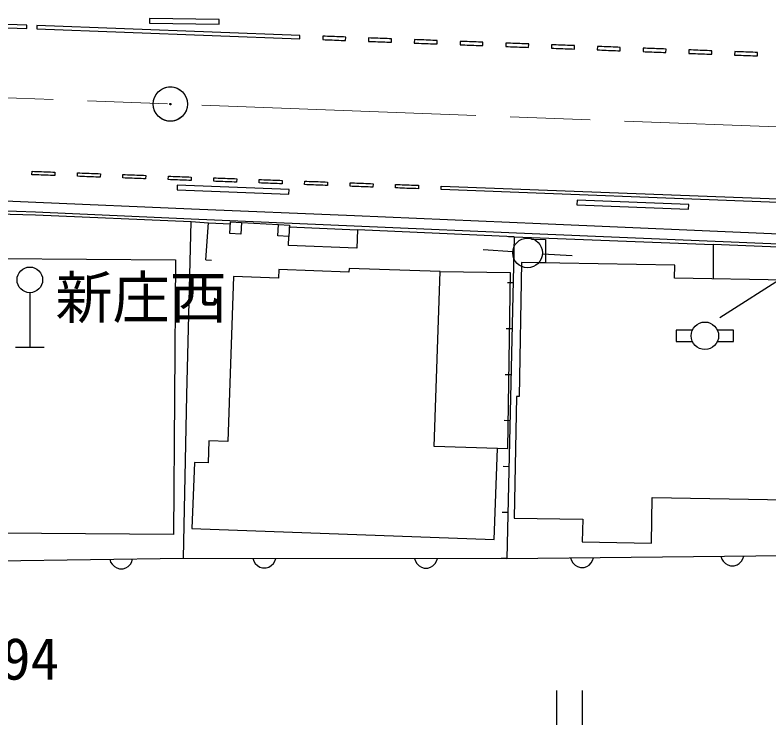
# Model space of a CAD drawing. Units: millimetres, scale not verified. Extents: x 40000 to 680000, y 20000 to 380000.
# Drawn here: x 462903 to 495875, y 243367 to 274398 of the extents above; entities that cross this region are included whole.
import ezdxf
from ezdxf.enums import TextEntityAlignment as Align

# ---------------------------------------------------------------- set-up
doc = ezdxf.new("R2010")
doc.units = ezdxf.units.MM
doc.header["$LTSCALE"] = 1000
doc.linetypes.add('CHAIN', pattern=[18.5, 12, -1.5, 3.5, -1.5])
for name, color, linetype, lineweight in [('M-BGD', 7, 'Continuous', 25), ('M-BMK', 2, 'CHAIN', 13), ('M-BMK-SRVR', 3, 'Continuous', 25), ('M-STR-STRC', 7, 'Continuous', 25)]:
    doc.layers.add(name, color=color, linetype=linetype, lineweight=lineweight)
doc.styles.add('ＭＳ ゴシック', font='')
doc.styles.get('ＭＳ ゴシック').set_extended_font_data('MS Gothic')

msp = doc.modelspace()

# ---------------------------------------------------------------- linework, layer by layer
at = {"layer": 'M-BGD'}
for p, q in [((463421, 273958), (451889, 274398)), ((451884, 274248), (463416, 273808)), ((463416, 273808), (463421, 273958)), ((463853, 273946), (463848, 273796)), ((463848, 273796), (475360, 273362)), ((475365, 273512), (463853, 273946)), ((475360, 273362), (475365, 273512)), ((476365, 273474), (476359, 273324)), ((476468, 273470), (476365, 273474)), ((476570, 273467), (476468, 273470)), ((476672, 273463), (476570, 273467)), ((476773, 273459), (476672, 273463)), ((476873, 273455), (476773, 273459)), ((476973, 273452), (476873, 273455)), ((477072, 273448), (476973, 273452)), ((477170, 273444), (477072, 273448)), ((477267, 273441), (477170, 273444)), ((477364, 273437), (477267, 273441)), ((477358, 273287), (477364, 273437)), ((478366, 273399), (478361, 273250)), ((478470, 273396), (478366, 273399)), ((478573, 273392), (478470, 273396)), ((478675, 273388), (478573, 273392)), ((478776, 273384), (478675, 273388)), ((478876, 273380), (478776, 273384)), ((478976, 273377), (478876, 273380)), ((479074, 273373), (478976, 273377)), ((479172, 273369), (479074, 273373)), ((479269, 273366), (479172, 273369)), ((479365, 273362), (479269, 273366)), ((479360, 273212), (479365, 273362)), ((476359, 273324), (476462, 273321)), ((476462, 273321), (476565, 273317)), ((476565, 273317), (476666, 273313)), ((476666, 273313), (476767, 273309)), ((476767, 273309), (476868, 273305)), ((476868, 273305), (476967, 273302)), ((476967, 273302), (477066, 273298)), ((477066, 273298), (477164, 273294)), ((477164, 273294), (477262, 273291)), ((477262, 273291), (477358, 273287)), ((478361, 273250), (478464, 273246)), ((478464, 273246), (478567, 273242)), ((478567, 273242), (478669, 273238)), ((478669, 273238), (478770, 273234)), ((478770, 273234), (478871, 273230)), ((478871, 273230), (478970, 273227)), ((478970, 273227), (479069, 273223)), ((479069, 273223), (479167, 273219)), ((479167, 273219), (479264, 273216)), ((479264, 273216), (479360, 273212)), ((480368, 273325), (480362, 273175)), ((480362, 273175), (480466, 273171)), ((480472, 273321), (480368, 273325)), ((480466, 273171), (480569, 273167)), ((480575, 273317), (480472, 273321)), ((480569, 273167), (480672, 273163)), ((480677, 273313), (480575, 273317)), ((480672, 273163), (480773, 273159)), ((480778, 273309), (480677, 273313)), ((480773, 273159), (480873, 273156)), ((480879, 273305), (480778, 273309)), ((480873, 273156), (480972, 273152)), ((480978, 273302), (480879, 273305)), ((480972, 273152), (481071, 273148)), ((481077, 273298), (480978, 273302)), ((481071, 273148), (481169, 273144)), ((481174, 273294), (481077, 273298)), ((481169, 273144), (481265, 273141)), ((481271, 273291), (481174, 273294)), ((481265, 273141), (481361, 273137)), ((481367, 273287), (481271, 273291)), ((481361, 273137), (481367, 273287)), ((482369, 273250), (482364, 273100)), ((482364, 273100), (482468, 273096)), ((482473, 273246), (482369, 273250)), ((482468, 273096), (482570, 273092)), ((482576, 273242), (482473, 273246)), ((482570, 273092), (482672, 273088)), ((482678, 273238), (482576, 273242)), ((482672, 273088), (482773, 273084)), ((482779, 273234), (482678, 273238)), ((482773, 273084), (482874, 273081)), ((482879, 273231), (482779, 273234)), ((482874, 273081), (482973, 273077)), ((482979, 273227), (482879, 273231)), ((482973, 273077), (483072, 273073)), ((483077, 273223), (482979, 273227)), ((483072, 273073), (483170, 273070)), ((483175, 273220), (483077, 273223)), ((483170, 273070), (483267, 273066)), ((483272, 273216), (483175, 273220)), ((483267, 273066), (483363, 273062)), ((483369, 273212), (483272, 273216)), ((483363, 273062), (483369, 273212)), ((484371, 273175), (484365, 273025)), ((484365, 273025), (484467, 273021)), ((484473, 273171), (484371, 273175)), ((484467, 273021), (484568, 273017)), ((484574, 273167), (484473, 273171)), ((484568, 273017), (484669, 273014)), ((484675, 273163), (484574, 273167)), ((484669, 273014), (484770, 273010)), ((484775, 273160), (484675, 273163)), ((484770, 273010), (484870, 273006)), ((484875, 273156), (484775, 273160)), ((484975, 273152), (484875, 273156)), ((485074, 273148), (484975, 273152)), ((485173, 273145), (485074, 273148)), ((485272, 273141), (485173, 273145)), ((485370, 273137), (485272, 273141)), ((485365, 272988), (485370, 273137)), ((486372, 273100), (486367, 272950)), ((486471, 273096), (486372, 273100)), ((486570, 273093), (486471, 273096)), ((486669, 273089), (486570, 273093)), ((486768, 273085), (486669, 273089)), ((486867, 273081), (486768, 273085)), ((486967, 273078), (486867, 273081)), ((487068, 273074), (486967, 273078)), ((487169, 273070), (487068, 273074)), ((487270, 273066), (487169, 273070)), ((487372, 273063), (487270, 273066)), ((487366, 272913), (487372, 273063)), ((488374, 273025), (488368, 272875)), ((488470, 273021), (488374, 273025)), ((488567, 273018), (488470, 273021)), ((488665, 273014), (488567, 273018)), ((488764, 273011), (488665, 273014)), ((488863, 273007), (488764, 273011)), ((484870, 273006), (484969, 273002)), ((484969, 273002), (485068, 272999)), ((485068, 272999), (485167, 272995)), ((485167, 272995), (485266, 272991)), ((485266, 272991), (485365, 272988)), ((486367, 272950), (486465, 272946)), ((486465, 272946), (486564, 272943)), ((486564, 272943), (486663, 272939)), ((486663, 272939), (486762, 272935)), ((486762, 272935), (486862, 272932)), ((486862, 272932), (486962, 272928)), ((486962, 272928), (487062, 272924)), ((487062, 272924), (487163, 272920)), ((487163, 272920), (487264, 272917)), ((487264, 272917), (487366, 272913)), ((488368, 272875), (488465, 272872)), ((488465, 272872), (488562, 272868)), ((488562, 272868), (488660, 272864)), ((488660, 272864), (488758, 272861)), ((488758, 272861), (488858, 272857)), ((488858, 272857), (488958, 272853)), ((488964, 273003), (488863, 273007)), ((488958, 272853), (489059, 272849)), ((489065, 272999), (488964, 273003)), ((489059, 272849), (489161, 272846)), ((489167, 272995), (489065, 272999)), ((489161, 272846), (489264, 272842)), ((489269, 272992), (489167, 272995)), ((489264, 272842), (489368, 272838)), ((489373, 272988), (489269, 272992)), ((489368, 272838), (489373, 272988)), ((490376, 272950), (490370, 272800)), ((490370, 272800), (490466, 272797)), ((490472, 272947), (490376, 272950)), ((490466, 272797), (490563, 272793)), ((490568, 272943), (490472, 272947)), ((490563, 272793), (490660, 272789)), ((490666, 272939), (490568, 272943)), ((490660, 272789), (490759, 272786)), ((490764, 272936), (490666, 272939)), ((490759, 272786), (490858, 272782)), ((490864, 272932), (490764, 272936)), ((490858, 272782), (490959, 272778)), ((490964, 272928), (490864, 272932)), ((490959, 272778), (491060, 272774)), ((491065, 272924), (490964, 272928)), ((491060, 272774), (491162, 272771)), ((491168, 272921), (491065, 272924)), ((491162, 272771), (491265, 272767)), ((491271, 272917), (491168, 272921)), ((491265, 272767), (491369, 272763)), ((491375, 272913), (491271, 272917)), ((491369, 272763), (491375, 272913)), ((492377, 272875), (492372, 272725)), ((492372, 272725), (492468, 272722)), ((492473, 272872), (492377, 272875)), ((492468, 272722), (492565, 272718)), ((492570, 272868), (492473, 272872)), ((492565, 272718), (492663, 272715)), ((492668, 272864), (492570, 272868)), ((492663, 272715), (492761, 272711)), ((492767, 272861), (492668, 272864)), ((492761, 272711), (492861, 272707)), ((492866, 272857), (492767, 272861)), ((492861, 272707), (492961, 272703)), ((492967, 272853), (492866, 272857)), ((492961, 272703), (493062, 272700)), ((493068, 272849), (492967, 272853)), ((493062, 272700), (493164, 272696)), ((493170, 272846), (493068, 272849)), ((493164, 272696), (493267, 272692)), ((493273, 272842), (493170, 272846)), ((493267, 272692), (493371, 272688)), ((493376, 272838), (493273, 272842)), ((493371, 272688), (493376, 272838)), ((494379, 272800), (494373, 272651)), ((494475, 272797), (494379, 272800)), ((494573, 272793), (494475, 272797)), ((494671, 272790), (494573, 272793)), ((494770, 272786), (494671, 272790)), ((494869, 272782), (494770, 272786)), ((494970, 272778), (494869, 272782)), ((495071, 272775), (494970, 272778)), ((495172, 272771), (495071, 272775)), ((495275, 272767), (495172, 272771)), ((495378, 272763), (495275, 272767)), ((495372, 272613), (495378, 272763)), ((494373, 272651), (494470, 272647)), ((494470, 272647), (494567, 272643)), ((494567, 272643), (494665, 272640)), ((494665, 272640), (494764, 272636)), ((494764, 272636), (494864, 272632)), ((494864, 272632), (494964, 272628)), ((494964, 272628), (495065, 272625)), ((495065, 272625), (495167, 272621)), ((495167, 272621), (495269, 272617)), ((495269, 272617), (495372, 272613)), ((463639, 267421), (463645, 267571)), ((463743, 267417), (463639, 267421)), ((463645, 267571), (463749, 267567)), ((463846, 267414), (463743, 267417)), ((463749, 267567), (463851, 267564)), ((463948, 267410), (463846, 267414)), ((463851, 267564), (463953, 267560)), ((464049, 267406), (463948, 267410)), ((463953, 267560), (464055, 267556)), ((464149, 267403), (464049, 267406)), ((464055, 267556), (464155, 267552)), ((464155, 267552), (464254, 267549)), ((464254, 267549), (464353, 267545)), ((464353, 267545), (464451, 267542)), ((464451, 267542), (464548, 267538)), ((464548, 267538), (464644, 267535)), ((464644, 267535), (464639, 267385)), ((465627, 267349), (465633, 267499)), ((465633, 267499), (465737, 267495)), ((465737, 267495), (465840, 267491)), ((465840, 267491), (465942, 267487)), ((465942, 267487), (466043, 267484)), ((466043, 267484), (466144, 267480)), ((466144, 267480), (466243, 267476)), ((466243, 267476), (466342, 267473)), ((466342, 267473), (466439, 267469)), ((466439, 267469), (466536, 267466)), ((466536, 267466), (466632, 267462)), ((466632, 267462), (466626, 267312)), ((467615, 267276), (467620, 267426)), ((467620, 267426), (467724, 267423)), ((467724, 267423), (467827, 267419)), ((467827, 267419), (467929, 267415)), ((467929, 267415), (468030, 267411)), ((468030, 267411), (468130, 267408)), ((468130, 267408), (468230, 267404)), ((468230, 267404), (468329, 267401)), ((464249, 267399), (464149, 267403)), ((464348, 267395), (464249, 267399)), ((464445, 267392), (464348, 267395)), ((464543, 267388), (464445, 267392)), ((464639, 267385), (464543, 267388)), ((465731, 267345), (465627, 267349)), ((465834, 267341), (465731, 267345)), ((465937, 267338), (465834, 267341)), ((466038, 267334), (465937, 267338)), ((466138, 267330), (466038, 267334)), ((466238, 267327), (466138, 267330)), ((466336, 267323), (466238, 267327)), ((466434, 267319), (466336, 267323)), ((466531, 267316), (466434, 267319)), ((466626, 267312), (466531, 267316)), ((467719, 267273), (467615, 267276)), ((467822, 267269), (467719, 267273)), ((467924, 267265), (467822, 267269)), ((468025, 267262), (467924, 267265)), ((468125, 267258), (468025, 267262)), ((468224, 267254), (468125, 267258)), ((468323, 267251), (468224, 267254)), ((468421, 267247), (468323, 267251)), ((468329, 267401), (468426, 267397)), ((468518, 267244), (468421, 267247)), ((468426, 267397), (468523, 267393)), ((468614, 267240), (468518, 267244)), ((468523, 267393), (468620, 267390)), ((468620, 267390), (468614, 267240)), ((469603, 267204), (469608, 267354)), ((469705, 267200), (469603, 267204)), ((469608, 267354), (469710, 267350)), ((469806, 267197), (469705, 267200)), ((469710, 267350), (469811, 267347)), ((469907, 267193), (469806, 267197)), ((469811, 267347), (469912, 267343)), ((470007, 267189), (469907, 267193)), ((469912, 267343), (470013, 267339)), ((470107, 267186), (470007, 267189)), ((470013, 267339), (470113, 267336)), ((470207, 267182), (470107, 267186)), ((470113, 267336), (470212, 267332)), ((470306, 267178), (470207, 267182)), ((470212, 267332), (470311, 267328)), ((470405, 267175), (470306, 267178)), ((470311, 267328), (470410, 267325)), ((470504, 267171), (470405, 267175)), ((470410, 267325), (470509, 267321)), ((470602, 267168), (470504, 267171)), ((470509, 267321), (470608, 267318)), ((470608, 267318), (470602, 267168)), ((471591, 267132), (471596, 267282)), ((471689, 267128), (471591, 267132)), ((471596, 267282), (471694, 267278)), ((471788, 267125), (471689, 267128)), ((471694, 267278), (471793, 267274)), ((471887, 267121), (471788, 267125)), ((471793, 267274), (471892, 267271)), ((471986, 267117), (471887, 267121)), ((471892, 267271), (471991, 267267)), ((472086, 267114), (471986, 267117)), ((471991, 267267), (472091, 267264)), ((472185, 267110), (472086, 267114)), ((472091, 267264), (472191, 267260)), ((472286, 267106), (472185, 267110)), ((472191, 267260), (472291, 267256)), ((472387, 267103), (472286, 267106)), ((472291, 267256), (472392, 267253)), ((472488, 267099), (472387, 267103)), ((472392, 267253), (472493, 267249)), ((472590, 267095), (472488, 267099)), ((472493, 267249), (472595, 267245)), ((472595, 267245), (472590, 267095)), ((473578, 267059), (473584, 267209)), ((473584, 267209), (473680, 267206)), ((473680, 267206), (473777, 267202)), ((473777, 267202), (473875, 267199)), ((473875, 267199), (473974, 267195)), ((473974, 267195), (474073, 267191)), ((474073, 267191), (474173, 267188)), ((474173, 267188), (474274, 267184)), ((474274, 267184), (474376, 267180)), ((474376, 267180), (474479, 267177)), ((474479, 267177), (474583, 267173)), ((474583, 267173), (474578, 267023)), ((475566, 266987), (475572, 267137)), ((475572, 267137), (475667, 267133)), ((475667, 267133), (475764, 267130)), ((475764, 267130), (475862, 267126)), ((475862, 267126), (475960, 267123)), ((475960, 267123), (476060, 267119)), ((476060, 267119), (476160, 267116)), ((476160, 267116), (476261, 267112)), ((476261, 267112), (476364, 267108)), ((476364, 267108), (476467, 267104)), ((476467, 267104), (476571, 267101)), ((476571, 267101), (476565, 266951)), ((473675, 267056), (473578, 267059)), ((473772, 267052), (473675, 267056)), ((473870, 267049), (473772, 267052)), ((473968, 267045), (473870, 267049)), ((474068, 267042), (473968, 267045)), ((474168, 267038), (474068, 267042)), ((474269, 267034), (474168, 267038)), ((474371, 267031), (474269, 267034)), ((474474, 267027), (474371, 267031)), ((474578, 267023), (474474, 267027)), ((475662, 266984), (475566, 266987)), ((475759, 266980), (475662, 266984)), ((475856, 266976), (475759, 266980)), ((475955, 266973), (475856, 266976)), ((476054, 266969), (475955, 266973)), ((476155, 266966), (476054, 266969)), ((476256, 266962), (476155, 266966)), ((476358, 266958), (476256, 266962)), ((476461, 266954), (476358, 266958)), ((476565, 266951), (476461, 266954)), ((477554, 266915), (477559, 267065)), ((477650, 266911), (477554, 266915)), ((477559, 267065), (477656, 267061)), ((477747, 266908), (477650, 266911)), ((477656, 267061), (477753, 267058)), ((477845, 266904), (477747, 266908)), ((477753, 267058), (477850, 267054)), ((477944, 266900), (477845, 266904)), ((477850, 267054), (477949, 267050)), ((478043, 266897), (477944, 266900)), ((477949, 267050), (478049, 267047)), ((478143, 266893), (478043, 266897)), ((478049, 267047), (478149, 267043)), ((478245, 266890), (478143, 266893)), ((478149, 267043), (478250, 267039)), ((478347, 266886), (478245, 266890)), ((478250, 267039), (478352, 267036)), ((478449, 266882), (478347, 266886)), ((478352, 267036), (478455, 267032)), ((478553, 266878), (478449, 266882)), ((478455, 267032), (478559, 267028)), ((478559, 267028), (478553, 266878)), ((479542, 266842), (479547, 266992)), ((479638, 266839), (479542, 266842)), ((479547, 266992), (479644, 266989)), ((479736, 266835), (479638, 266839)), ((479644, 266989), (479741, 266985)), ((479834, 266832), (479736, 266835)), ((479741, 266985), (479839, 266982)), ((479933, 266828), (479834, 266832)), ((479839, 266982), (479938, 266978)), ((480032, 266824), (479933, 266828)), ((479938, 266978), (480038, 266974)), ((480132, 266821), (480032, 266824)), ((480038, 266974), (480138, 266971)), ((480234, 266817), (480132, 266821)), ((480138, 266971), (480239, 266967)), ((480335, 266813), (480234, 266817)), ((480239, 266967), (480341, 266963)), ((480438, 266810), (480335, 266813)), ((480341, 266963), (480443, 266960)), ((480541, 266806), (480438, 266810)), ((480443, 266960), (480546, 266956)), ((480546, 266956), (480541, 266806)), ((481540, 266768), (481546, 266918)), ((503862, 265920), (481540, 266768)), ((481546, 266918), (503868, 266070)), ((460349, 266379), (463816, 266220)), ((463816, 266220), (470626, 265927)), ((460329, 265929), (463799, 265790)), ((460472, 265770), (463794, 265660)), ((463799, 265790), (470608, 265488)), ((470626, 265927), (477751, 265630)), ((463794, 265660), (470602, 265368)), ((470608, 265488), (477733, 265190)), ((477751, 265630), (485879, 265282)), ((470422, 257781), (470602, 265368)), ((470602, 265368), (471362, 265316)), ((471248, 263699), (471362, 265316)), ((471362, 265316), (472321, 265269)), ((472296, 264855), (472326, 265354)), ((472326, 265354), (472802, 265325)), ((472802, 265325), (472772, 264826)), ((472802, 265325), (474424, 265244)), ((474398, 264745), (474424, 265244)), ((474424, 265244), (474901, 265219)), ((474901, 265219), (474875, 264720)), ((474898, 265147), (474886, 264897)), ((474897, 265147), (477879, 265011)), ((477733, 265190), (485860, 264842)), ((485879, 265282), (501612, 264607)), ((493735, 261180), (499983, 265165)), ((472772, 264826), (472296, 264855)), ((477879, 265011), (477847, 264203)), ((484728, 264697), (477879, 265011)), ((485860, 264842), (501594, 264167)), ((474875, 264720), (474398, 264745)), ((474859, 264321), (474875, 264720)), ((484728, 264697), (484416, 250637)), ((484728, 264697), (484478, 264702)), ((484728, 264697), (493437, 264372)), ((485489, 264602), (486097, 264586)), ((486097, 264586), (486099, 263571)), ((477847, 264203), (474859, 264321)), ((484672, 264044), (483375, 264131)), ((497569, 264206), (493437, 264372)), ((493437, 264372), (493442, 262864)), ((485969, 263962), (487267, 263883)), ((461581, 263756), (469915, 263700)), ((469915, 263700), (469834, 251691)), ((471248, 263699), (471498, 263681)), ((485054, 263589), (484951, 257726)), ((491759, 263471), (485054, 263589)), ((486099, 263571), (485849, 263570)), ((491749, 262894), (491759, 263471)), ((474439, 263272), (474426, 262901)), ((477506, 263163), (474439, 263272)), ((477512, 263326), (477506, 263163)), ((481500, 263184), (477512, 263326)), ((481228, 255545), (481500, 263184)), ((481500, 263184), (484551, 263142)), ((484551, 263142), (484444, 255440)), ((472461, 262971), (472205, 255762)), ((474426, 262901), (472461, 262971)), ((497537, 262792), (491749, 262894)), ((484684, 262688), (484434, 262694)), ((463548, 262263), (463548, 259883)), ((484639, 260680), (484389, 260685)), ((492525, 260629), (491825, 260629)), ((491825, 260629), (491825, 260129)), ((494325, 260629), (493625, 260629)), ((494325, 260129), (494325, 260629)), ((462918, 259883), (464178, 259883)), ((491825, 260129), (492525, 260129)), ((493625, 260129), (494325, 260129)), ((484595, 258671), (484345, 258677)), ((470266, 250653), (470422, 257781)), ((484833, 257728), (484739, 252410)), ((484951, 257726), (484833, 257728)), ((484550, 256663), (484300, 256668)), ((471384, 255791), (471350, 254821)), ((472205, 255762), (471384, 255791)), ((483997, 255446), (481228, 255545)), ((483855, 251477), (483997, 255446)), ((484444, 255440), (483997, 255446)), ((470744, 254843), (470641, 251947)), ((471350, 254821), (470744, 254843)), ((484505, 254654), (484255, 254660)), ((490736, 251318), (490771, 253303)), ((490771, 253303), (497368, 253187)), ((484461, 252646), (484211, 252651)), ((484739, 252410), (487730, 252357)), ((487730, 252357), (487713, 251371)), ((470641, 251947), (483855, 251477)), ((469834, 251691), (460117, 251756)), ((487713, 251371), (490736, 251318)), ((459520, 250501), (470266, 250653)), ((467042, 250607), (467083, 250488)), ((468003, 250501), (468042, 250622)), ((470266, 250653), (484416, 250637)), ((473304, 250650), (473344, 250529)), ((474264, 250528), (474304, 250648)), ((480379, 250642), (480419, 250522)), ((481339, 250520), (481379, 250640)), ((484416, 250637), (484166, 250642)), ((484416, 250637), (484166, 250642)), ((484416, 250637), (497390, 250778)), ((487203, 250667), (487244, 250548)), ((488164, 250558), (488203, 250678)), ((493775, 250738), (493817, 250619)), ((493817, 250619), (493878, 250519)), ((494678, 250528), (494737, 250629)), ((494737, 250629), (494775, 250749)), ((467083, 250488), (467145, 250389)), ((467145, 250389), (467246, 250290)), ((467246, 250290), (467347, 250232)), ((467747, 250237), (467846, 250299)), ((467846, 250299), (467945, 250400)), ((467945, 250400), (468003, 250501)), ((473344, 250529), (473403, 250429)), ((473403, 250429), (473503, 250329)), ((473503, 250329), (473603, 250269)), ((473603, 250269), (473723, 250229)), ((473883, 250229), (474003, 250269)), ((474003, 250269), (474103, 250329)), ((474103, 250329), (474203, 250429)), ((474203, 250429), (474264, 250528)), ((480419, 250522), (480479, 250421)), ((480479, 250421), (480578, 250321)), ((480578, 250321), (480678, 250261)), ((480678, 250261), (480798, 250221)), ((480958, 250221), (481078, 250261)), ((481078, 250261), (481178, 250321)), ((481178, 250321), (481279, 250421)), ((481279, 250421), (481339, 250520)), ((487244, 250548), (487305, 250448)), ((487305, 250448), (487406, 250349)), ((487406, 250349), (487507, 250290)), ((487507, 250290), (487627, 250252)), ((487787, 250253), (487907, 250295)), ((487907, 250295), (488006, 250356)), ((488006, 250356), (488105, 250457)), ((488105, 250457), (488164, 250558)), ((493878, 250519), (493979, 250420)), ((493979, 250420), (494079, 250362)), ((494079, 250362), (494200, 250323)), ((494200, 250323), (494360, 250325)), ((494360, 250325), (494479, 250366)), ((494479, 250366), (494579, 250427)), ((494579, 250427), (494678, 250528)), ((467347, 250232), (467467, 250193)), ((467467, 250193), (467627, 250196)), ((467627, 250196), (467747, 250237)), ((473723, 250229), (473883, 250229)), ((480798, 250221), (480958, 250221)), ((487627, 250252), (487787, 250253)), ((486580, 244867), (486580, 243367)), ((487720, 243367), (487720, 244867))]:
    msp.add_line(p, q, dxfattribs=at)
for centre, radius in [((485321, 264001), 650), ((463548, 262823), 560), ((493075, 260379), 600)]:
    msp.add_circle(centre, radius, dxfattribs=at)
at = {"layer": 'M-BMK'}
msp.add_line((452583, 271153), (502547, 269269), dxfattribs=at)
for radius in [750, 30]:
    msp.add_circle((469696, 270508), radius, dxfattribs=at)
at = {"layer": 'M-BMK-SRVR'}
for radius in [750, 30]:
    msp.add_circle((469696, 270508), radius, dxfattribs=at)
at = {"layer": 'M-STR-STRC'}
for p, q in [((468781, 274250), (468778, 274050)), ((468778, 274050), (471825, 274003)), ((471828, 274203), (468781, 274250)), ((471825, 274003), (471828, 274203)), ((469996, 266958), (469988, 266758)), ((469988, 266758), (474882, 266572)), ((474890, 266772), (469996, 266958)), ((474882, 266572), (474890, 266772)), ((487483, 266305), (487475, 266105)), ((487475, 266105), (492362, 265912)), ((492370, 266112), (487483, 266305)), ((492362, 265912), (492370, 266112))]:
    msp.add_line(p, q, dxfattribs=at)

# ---------------------------------------------------------------- texts
at = {"layer": 'M-BGD', "style": 'ＭＳ ゴシック'}
for s, p in [('新庄西', (464668, 260588)), ('2.94', (459841, 244796))]:
    msp.add_text(s, height=1833, dxfattribs=at).set_placement(p, align=Align.BOTTOM_LEFT)

doc.saveas('drawing.dxf')
